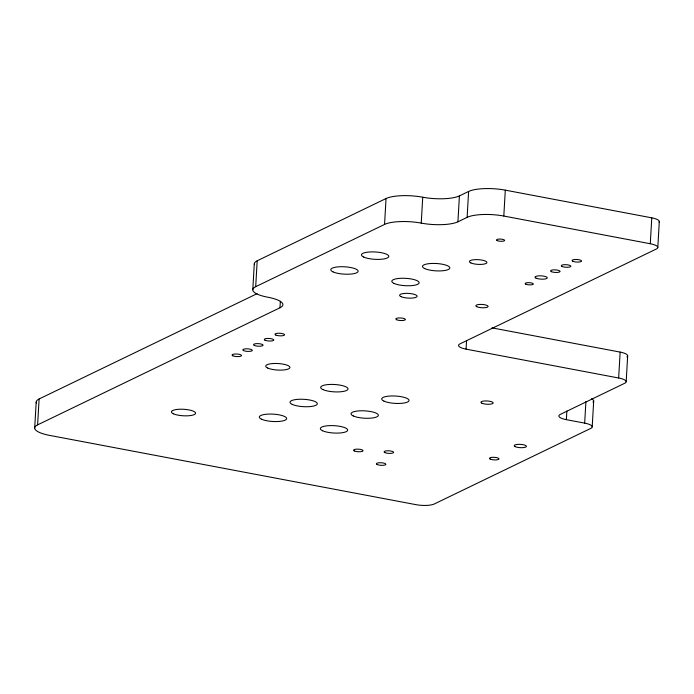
<?xml version="1.0" encoding="UTF-8"?>
<svg xmlns="http://www.w3.org/2000/svg" width="694" height="694" viewBox="0 0 694 694"><rect width="100%" height="100%" fill="white"/><g stroke="black" fill="none" stroke-linecap="round" stroke-linejoin="round"><path stroke-width="1.04" d="M34.7 427.964L36.192 402.069M37.606 424.867L279.977 307.772A27.361 7.356 3.3 0 0 267.841 297.223A27.361 7.356 3.3 0 1 255.696 286.683L384.554 224.431A27.361 7.356 3.3 0 1 421.241 223.112A27.361 7.356 3.3 0 0 457.919 221.802L467.123 217.352A27.361 7.356 3.3 0 1 503.809 216.042L650.278 243.741A13.68 3.678 3.3 0 1 656.351 249.007L460.001 343.868A13.68 3.678 3.3 0 0 466.073 349.143L618.649 377.996A13.68 3.678 3.3 0 1 624.721 383.262L560.292 414.396A13.68 3.678 3.3 0 0 566.365 419.662L584.669 423.123A13.68 3.678 3.3 0 1 590.741 428.398L434.279 503.991A13.68 3.678 3.3 0 1 415.932 504.651L49.751 435.416A27.361 7.356 3.3 0 1 37.606 424.867L39.107 398.972L257.136 293.631M252.79 289.78L254.282 263.885M255.696 286.683L257.188 260.779L386.046 198.527A27.361 7.356 3.3 0 1 422.733 197.217A27.361 7.356 3.3 0 0 459.411 195.899L468.615 191.457A27.361 7.356 3.3 0 1 505.301 190.147L651.779 217.838A13.68 3.678 3.3 0 1 659.014 222.262M279.977 307.772L280.35 301.3M384.554 224.431L386.046 198.527M421.241 223.112L422.733 197.217M457.919 221.802L459.411 195.899M467.123 217.352L468.615 191.457M466.073 349.143L466.568 340.511M503.809 216.042L505.301 190.147M566.365 419.662L566.859 411.03M584.669 423.123L585.918 401.54M592.199 426.853L593.691 400.95M618.649 377.996L620.141 352.092L491.933 327.854M626.17 381.717L627.671 355.814M650.278 243.741L651.779 217.838M657.808 247.463L659.3 221.56M591.444 398.781A13.68 3.678 3.3 0 1 592.928 402.095M620.141 352.092A13.68 3.678 3.3 0 1 626.908 356.959M36.4 403.041A27.361 7.356 3.3 0 1 39.107 398.972M254.325 264.362A27.361 7.356 3.3 0 1 257.188 260.779M470.87 262.931A8.753 2.351 3.3 0 0 485.982 263.503A8.753 2.351 3.3 0 0 477.672 259.643A8.753 2.351 3.3 0 0 470.87 262.931M383.964 401.123A13.68 3.678 3.3 0 0 407.586 402.017A13.68 3.678 3.3 0 0 394.591 395.988A13.68 3.678 3.3 0 0 383.964 401.123M401.054 296.659A8.753 2.351 3.3 0 0 416.166 297.232A8.753 2.351 3.3 0 0 407.855 293.371A8.753 2.351 3.3 0 0 401.054 296.659M173.387 413.78A12.119 3.262 3.3 0 0 194.311 414.57A12.119 3.262 3.3 0 0 182.8 409.234A12.119 3.262 3.3 0 0 173.387 413.78M267.719 368.046A12.119 3.262 3.3 0 0 288.652 368.835A12.119 3.262 3.3 0 0 277.14 363.491A12.119 3.262 3.3 0 0 267.719 368.046M481.896 403.24A6.168 1.657 3.3 0 0 492.54 403.648A6.168 1.657 3.3 0 0 486.685 400.924A6.168 1.657 3.3 0 0 481.896 403.24M515.165 446.65A6.168 1.657 3.3 0 0 525.809 447.057A6.168 1.657 3.3 0 0 519.953 444.342A6.168 1.657 3.3 0 0 515.165 446.65M536.002 278.138A6.168 1.657 3.3 0 0 546.646 278.546A6.168 1.657 3.3 0 0 540.791 275.822A6.168 1.657 3.3 0 0 536.002 278.138M476.813 306.731A6.168 1.657 3.3 0 0 487.466 307.138A6.168 1.657 3.3 0 0 481.601 304.414A6.168 1.657 3.3 0 0 476.813 306.731M396.604 319.734A4.797 1.293 3.3 0 0 404.88 320.047A4.797 1.293 3.3 0 0 400.325 317.93A4.797 1.293 3.3 0 0 396.604 319.734M497.147 240.601A4.095 1.102 3.3 0 0 504.208 240.87A4.095 1.102 3.3 0 0 500.322 239.066A4.095 1.102 3.3 0 0 497.147 240.601M525.826 284.176A4.095 1.102 3.3 0 0 532.897 284.445A4.095 1.102 3.3 0 0 529.01 282.64A4.095 1.102 3.3 0 0 525.826 284.176M490.233 459.107A4.797 1.293 3.3 0 0 498.509 459.428A4.797 1.293 3.3 0 0 493.954 457.311A4.797 1.293 3.3 0 0 490.233 459.107M232.811 355.788A4.797 1.293 3.3 0 0 241.087 356.1A4.797 1.293 3.3 0 0 236.541 353.992A4.797 1.293 3.3 0 0 232.811 355.788M551.322 271.649A4.797 1.293 3.3 0 0 559.598 271.961A4.797 1.293 3.3 0 0 555.044 269.853A4.797 1.293 3.3 0 0 551.322 271.649M562.062 266.461A4.797 1.293 3.3 0 0 570.338 266.774A4.797 1.293 3.3 0 0 565.784 264.666A4.797 1.293 3.3 0 0 562.062 266.461M572.802 261.274A4.797 1.293 3.3 0 0 581.078 261.586A4.797 1.293 3.3 0 0 576.523 259.478A4.797 1.293 3.3 0 0 572.802 261.274M243.551 350.6A4.797 1.293 3.3 0 0 251.827 350.912A4.797 1.293 3.3 0 0 247.272 348.804A4.797 1.293 3.3 0 0 243.551 350.6M254.29 345.412A4.797 1.293 3.3 0 0 262.566 345.725A4.797 1.293 3.3 0 0 258.012 343.617A4.797 1.293 3.3 0 0 254.29 345.412M265.03 340.225A4.797 1.293 3.3 0 0 273.306 340.537A4.797 1.293 3.3 0 0 268.752 338.429A4.797 1.293 3.3 0 0 265.03 340.225M275.761 335.037A4.797 1.293 3.3 0 0 284.046 335.349A4.797 1.293 3.3 0 0 279.491 333.233A4.797 1.293 3.3 0 0 275.761 335.037M377.111 464.529A4.797 1.293 3.3 0 0 385.387 464.85A4.797 1.293 3.3 0 0 380.833 462.733A4.797 1.293 3.3 0 0 377.111 464.529M354.296 450.935A4.797 1.293 3.3 0 0 362.58 451.256A4.797 1.293 3.3 0 0 358.026 449.139A4.797 1.293 3.3 0 0 354.296 450.935M384.849 452.592A4.797 1.293 3.3 0 0 393.125 452.904A4.797 1.293 3.3 0 0 388.571 450.788A4.797 1.293 3.3 0 0 384.849 452.592M261.569 419.228A13.68 3.678 3.3 0 0 285.191 420.122A13.68 3.678 3.3 0 0 272.195 414.092A13.68 3.678 3.3 0 0 261.569 419.228M322.606 430.766A13.68 3.678 3.3 0 0 346.228 431.659A13.68 3.678 3.3 0 0 333.233 425.63A13.68 3.678 3.3 0 0 322.606 430.766M292.252 404.402A13.68 3.678 3.3 0 0 315.874 405.296A13.68 3.678 3.3 0 0 302.879 399.267A13.68 3.678 3.3 0 0 292.252 404.402M353.281 415.949A13.68 3.678 3.3 0 0 376.903 416.842A13.68 3.678 3.3 0 0 363.908 410.813A13.68 3.678 3.3 0 0 353.281 415.949M322.927 389.586A13.68 3.678 3.3 0 0 346.558 390.479A13.68 3.678 3.3 0 0 333.562 384.45A13.68 3.678 3.3 0 0 322.927 389.586M333.042 271.883A13.68 3.678 3.3 0 0 356.664 272.777A13.68 3.678 3.3 0 0 343.669 266.748A13.68 3.678 3.3 0 0 333.042 271.883M394.071 283.421A13.68 3.678 3.3 0 0 417.693 284.314A13.68 3.678 3.3 0 0 404.697 278.285A13.68 3.678 3.3 0 0 394.071 283.421M363.717 257.058A13.68 3.678 3.3 0 0 387.339 257.951A13.68 3.678 3.3 0 0 374.344 251.922A13.68 3.678 3.3 0 0 363.717 257.058M424.745 268.595A13.68 3.678 3.3 0 0 448.367 269.489A13.68 3.678 3.3 0 0 435.372 263.46A13.68 3.678 3.3 0 0 424.745 268.595"/></g></svg>
